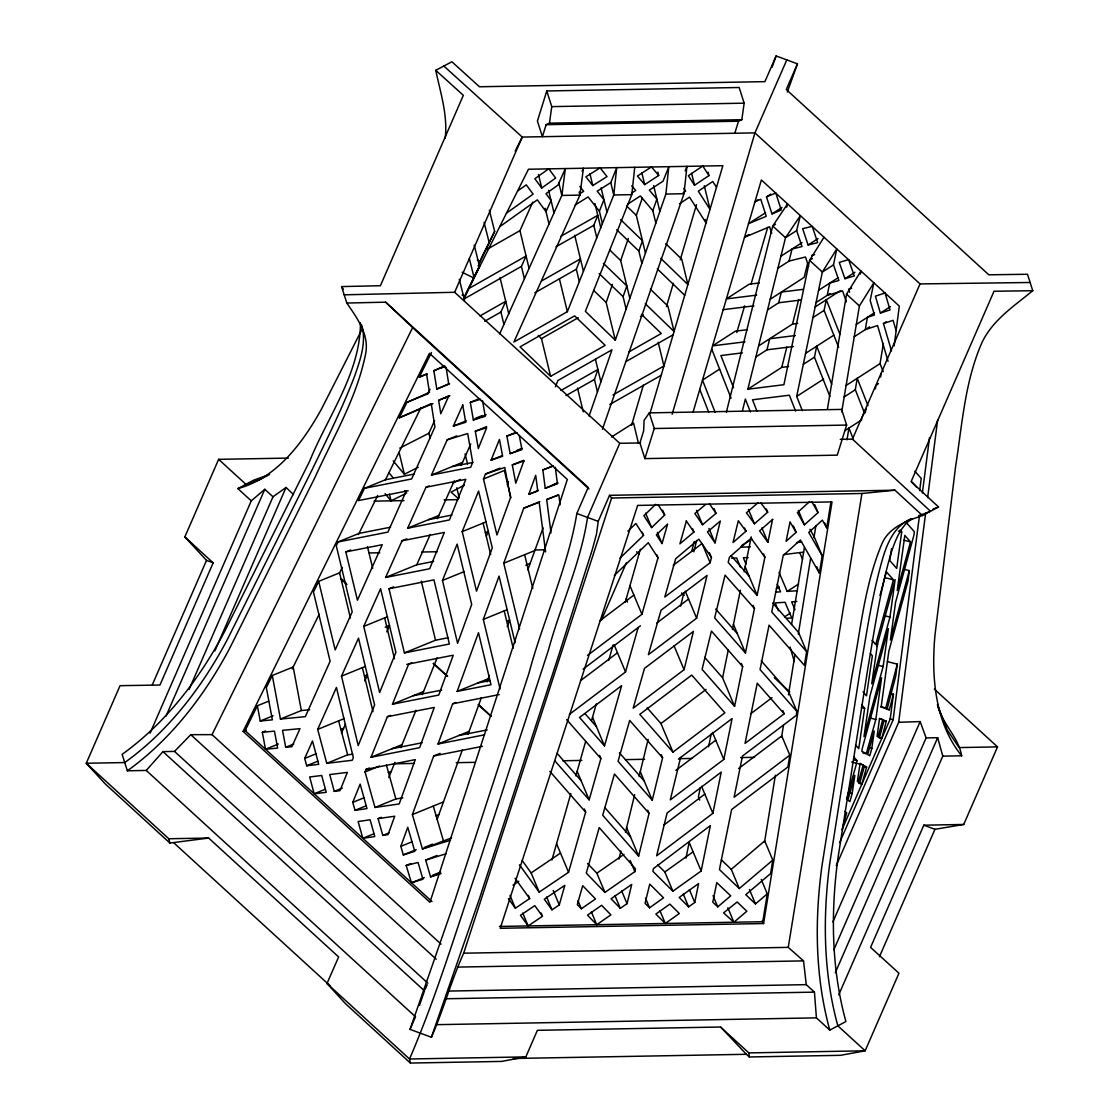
<?xml version="1.0" encoding="UTF-8"?>
<svg xmlns="http://www.w3.org/2000/svg" width="1119" height="1119" viewBox="0 0 1119 1119"><rect width="100%" height="100%" fill="white"/><g stroke="black" fill="none" stroke-linecap="round" stroke-linejoin="round"><path stroke-width="1.5" d="M787.328 92.024L797.469 63.839L776.11 55.95L764.906 81.645L479.464 86.764L451.894 61.769L435.767 70.329L463.336 95.325L380.404 285.723L341.589 286.59L346.82 303.039L385.649 302.172L588.174 487.436L576.844 513.481C567.795 568.41 543.135 619.842 528.881 673.47L454.873 900.417L410.03 1029.382L431.388 1037.257C443.53 1009.772 451.265 980.566 463.686 953.192L611.603 497.997L609.533 495.325L598.217 521.37L596.497 534.029L592.413 549.233L558.996 654.391L479.394 898.823L431.388 1037.257M655.832 223.115L652.839 210.736L656.867 199.07L649.328 190.118L663.049 181.194L668.812 166.717L665.875 194.049L615.31 340.218L585.377 311.362L631.787 194.65L634.739 167.318M602.428 429.262L684.003 193.713L686.954 166.381L685.164 170.899M445.236 138.127C447.838 115.089 440.438 92.611 435.767 70.329M894.165 345.897L899.298 306.088L761.382 179.963L693.039 412.254M890.095 693.36L893.41 694.214L890.22 719.027L841.978 829.78L846.733 812.842L844.719 811.359M887.325 661.609L897.284 664.14L895.746 676.156L887.129 708.914L889.311 709.824L893.41 694.214M904.362 569.361L909.341 570.634L907.985 581.181L888.822 651.314L881.212 706.411L885.688 708.299L897.284 664.14M919.664 490.64L921.231 478.414L914.894 471.239M839.6 842.677L893.144 719.727L919.482 515.467M922.378 492.961L929.525 437.571M836.271 865.574L898.669 722.301L925.623 513.215M927.623 497.661L937.652 419.905M875.394 388.852L875.841 385.649L878.443 383.607M880.611 376.991L881.087 373.606M871.841 748.331L874.233 731.001L867.673 754.556L869.771 755.759L871.841 748.331L868.526 747.492M875.827 719.475L881.576 677.792L862.231 748.611L861.84 751.227L866.288 753.758L875.827 719.475L870.848 718.202M883.143 666.532L888.36 628.71L869.911 696.214L863.994 736.596L883.143 666.532L878.149 665.259M877.59 643.775L871.729 683.779L889.969 617.073L895.13 579.6L876.848 646.502M900.082 530.07L901.718 531.917L896.683 568.396L889.787 560.591L891.563 548.534M546.142 124.671L549.457 123.16L551.765 106.627L546.785 90.961L739.155 87.506L744.149 103.172L741.827 119.705L738.526 121.216L546.142 124.671L542.407 136.7L537.414 121.048L546.785 90.961M865.365 412.365L865.868 408.939L860.623 420.954M852.174 793.483L854.832 775.327L847.88 800.071L849.908 801.554L852.174 793.483L848.845 792.644M846.537 799.092L856.608 763.242L856.986 760.64L853.685 756.906M861.532 704.676L864.665 708.243L858.749 748.625L855.489 744.932M764.501 842.285L775.397 775.159M781.538 737.309L783.496 725.252M788.433 694.871L794.952 654.699M798.309 634.053L810.604 558.325M813.961 537.679L815.905 525.622M761.256 879.45L767.298 893.857L762.766 921.72L499.438 926.448M772.781 860.105L739.323 888.542L731.266 869.323L764.725 840.901L772.781 860.105L770.585 873.589L745.772 894.682L755.465 903.914L767.298 893.857M738.582 768.571L781.761 735.938L789.818 755.143L787.902 766.991L731.616 809.527L719.419 869.575L739.323 888.542M761.2 660.825L788.853 692.283L796.91 711.488L796.28 715.377L742.484 756.038L734.106 797.26L789.818 755.143M772.683 602.987L798.574 632.431L806.631 651.636L804.393 665.371L769.061 625.171L760.053 669.554L796.91 711.488M806.631 651.636L771.746 611.967L783.202 555.542L800.407 539.973L819.374 573.124L822.185 555.835L814.128 536.616L809.932 529.301M822.185 555.835L808.757 532.42L822.339 520.139L826.731 527.818L830.969 501.718M763.578 923.553L832.032 501.913L637.662 505.41L500.235 928.28L763.578 923.553L762.305 920.545M912.181 518.559C900.319 526.322 895.284 540.491 890.99 553.332C880.135 590.622 874.652 629.186 868.008 667.386L837.977 857.951C830.676 912.223 831.277 968.494 845.922 1021.549L829.794 1030.109L816.408 1017.856L814.45 992.133L806.267 984.65L803.526 960.885L788.252 947.359L861.938 493.493L894.976 490.206L922.434 515.537L938.547 506.977L911.104 481.646L994.022 291.248L1032.739 290.716L1027.508 274.267L988.79 274.798L786.265 89.52L797.469 63.839M791.581 624.43L804.393 547.415M827.459 408.897L846.551 294.171L860.945 271.05L860.315 274.141M841.698 411.89L859.406 305.935L873.827 282.827L870.176 300.493L874.457 315.012L867.379 317.334L865.337 329.601L877.548 325.531L888.052 361.255M846.985 439.865L848.943 428.073L853.405 439.375M864.693 413.54L855.322 389.734L857.224 378.32L867.98 405.651M883.199 371.676L880.038 363.647L883.395 343.477M685.975 858.161L689.164 842.439L701.151 871.016L672.883 891.186L652.867 871.309L653.538 868.54L710.369 825.584L701.151 871.016M700.256 787.804L698.396 797.008L699.697 800.127M708.579 746.821L711.18 734.008M741.324 663.399L742.666 666.602L734.596 706.355L722.608 677.778L728.329 649.621M732.413 629.479L740.386 590.217M744.149 571.725L751.227 536.882M694.759 902.474L698.592 883.59L679.177 897.438L688.633 906.838L694.759 902.474L689.388 889.661M712.873 813.317L721.237 772.096L667.078 813.037L656.643 855.811L712.873 813.317L701.543 786.293M680.618 757.493L670.281 799.875L723.811 759.409L732.106 718.566L678.422 759.144M754.458 608.554L725.07 575.138L714.649 617.912L745.436 652.937L754.458 608.554L753.115 605.351M764.892 557.15L751.101 538.253L729.448 557.178L728.175 562.395L757.143 595.35L764.892 557.15L763.55 553.947M772.809 519.272L759.577 530.84L767.914 542.281L772.544 519.51M802.309 410.673L796.7 396.406L822.353 272.043L836.774 248.95L833.487 264.881L838.914 280.449L829.725 283.135L827.193 295.374L842.565 290.912L846.37 301.836M829.92 396.518L814.436 357.185L816.716 346.177L831.711 384.279M838.635 347.338L824.102 310.397L826.298 299.738L840.005 334.567M618.961 859.056L620.919 851.041M625.479 832.34L634.655 794.658M639.075 776.558L648.125 739.421M680.618 606.148L683.835 592.93M693.864 551.807L696.619 540.505M627.032 903.662L631.731 884.43L611.072 898.781L620.304 908.348L627.032 903.662L621.674 890.864M634.851 871.631L635.522 868.876L599.224 827.584L586.272 873.086L604.917 892.402L634.851 871.631L630.151 860.413M649.048 813.373L614.457 774.012L602.707 815.289L638.627 856.147L649.048 813.373L647.705 810.17M662.588 757.829L629.703 720.412L618.066 761.312L652.265 800.211L662.588 757.829L661.259 754.654M684.073 669.708L693.416 631.396L644.502 668.365L633.172 708.173L684.073 669.708L674.086 645.887M696.619 618.22L707.054 575.446L661.035 610.233L648.391 654.685L696.619 618.22L685.29 591.21M711.432 557.5L698.843 539.19L675.68 558.745L664.798 597L710.159 562.717L711.432 557.5L709.418 552.702M714.999 542.883L720.314 521.048L707.474 531.903L714.999 542.883L708.956 528.476M691.724 551.485L694.214 541.484M726.385 412.156L772.711 226.024L787.552 203.91L786.727 207.239M742.47 410.701L745.352 399.105L750.401 411.932M823.99 237.242L809.569 260.349L783.915 384.712L747.828 389.202L785.51 237.732L800.365 215.631L796.644 230.57L801.987 246.544L792.042 249.033L789.049 261.091L777.915 268.252M755.843 356.975L766.977 349.813L769.732 338.735L795.371 335.546M767.55 309.921L778.684 302.759L781.342 292.059L803.358 289.317M747.828 389.202L781.761 367.368L786.825 347.002M758.598 345.897L792.546 324.062L798.644 299.528M807.806 262.699L804.155 277.372L770.222 299.221M882.695 719.671L878.191 736.764L877.086 736.302L879.562 718.356L882.695 719.671L879.366 718.818M881.828 738.302L886.318 721.196L884.136 720.286L879.478 737.673L881.828 738.302L878.499 737.449M879.954 595.42L886.402 571.851L893.438 579.81L875.743 644.544L872.037 640.348M910.516 541.876L897.2 590.594L904.809 535.428L910.516 541.876L903.872 540.183M909.341 570.634L890.374 640.054L895.592 602.232L913.915 535.19L914.363 531.735L906.544 522.881M863.141 765.06L858.413 782.041L857.406 781.468L860.077 763.312L863.141 765.06L858.147 763.787M861.896 784.041L866.624 767.061L864.525 765.858L859.798 782.838L861.896 784.041L858.581 783.202M551.933 860.007L570.816 793.595M575.851 775.887L585.615 741.561M591.615 720.482L596.329 703.921M608.694 660.42L613.114 644.908M625.255 602.232L640.348 549.163M559.276 904.907L564.843 885.325L544.296 899.2L551.975 909.845L559.276 904.907L553.234 890.5M519.468 864.805L539.19 892.137L568.55 872.288L585.657 812.156L584.314 808.953M554.828 760.822L589.154 799.861L600.889 758.584L599.546 755.381M604.498 745.883L621.632 685.639L579.53 717.475L604.498 745.883L592.524 717.307M569.375 714.412L625.535 671.959L638.166 627.521M587.517 655.426L641.928 614.289L658 557.808L656.657 554.604M662.042 543.568L667.609 524.042L656.377 534.882L662.042 543.568L657.343 532.364M686.395 521.062L679.904 543.862L693.92 532.015L692.577 528.811M631.564 425.276L643.355 385.174M666.462 306.634L673.344 283.233M680.24 259.846L696.466 204.693M650.083 413.051L722.86 165.696L528.476 169.235L463.672 298.647M672.155 414.24L754.933 132.881L786.797 59.894M736.764 332.581L744.639 305.851M751.031 284.128L767.746 227.311M734.777 133.245L738.526 121.216M644.88 458.608L654.251 428.521L649.272 412.869L841.642 409.414L846.621 425.066L837.25 455.153L644.88 458.608L639.9 442.942L643.649 430.913L644.082 420.38L649.272 412.869M615.31 340.218L606.176 302.48L612.429 284.408M629.815 298.297L620.681 260.545L628.346 238.389M645.453 253.09L636.319 215.352L642.32 197.993M597.448 391.832L594.455 379.453L597.896 369.494L560.927 390.489M626.094 309.026L623.101 296.647L626.822 285.918L603.393 263.329M641.858 263.469L638.865 251.09L642.46 240.711L620.639 219.674M589.056 416.086L611.981 349.813L557.863 380.544L555.346 386.88M419.443 1005.449L424.479 990.874L162.954 751.618L146.239 770.445L127.356 770.781L122.125 754.346C165.92 722.916 199.546 678.813 224.625 631.508L309.627 461.238C327.839 416.31 360.444 372.935 360.444 322.832M771.998 67.378L776.11 55.95M523.846 460.986L515.775 483.212L512.306 464.917L523.566 460.329M400.826 846.356L407.764 827.277L414.799 851.335L403.33 854.902L400.826 846.356L412.086 841.768M450.397 840.257L422.422 848.957L412.379 814.576L433.682 755.982L440.117 753.367M484.583 734.805L438.033 744.009L452.649 703.795L455.867 702.48M457.153 691.416L478.484 632.739L490.989 684.73L457.153 691.416L488.248 678.743M500.067 688.982L483.324 619.408L499.06 576.117L515.104 642.768M519.58 628.976L503.746 563.221L523.762 508.166L539.834 501.62M528.797 494.304L535.707 475.309L537.735 491.003L528.797 494.304L538.449 490.374M437.123 819.36L462.413 749.814M468.036 734.33L481.408 697.557M487.115 681.835L489.423 675.484M507.201 626.584L509.579 620.066L506.655 621.255M527.818 569.851L543.079 527.874M579.32 281.61L576.327 269.231L580.439 258.895L541.694 280.897M596.777 237.69L593.783 225.311L597.77 215.324L560.535 236.459M602.386 223.59L599.392 211.211L603.966 199.728L597.21 191.153L610.778 182.607L616.723 167.654L613.771 194.986L567.361 311.683L513.887 342.05L579.908 195.112L583.419 168.242L582.118 171.151M352.765 802.365L360.15 784.111L366.99 808.603L355.003 810.338L352.765 802.365L364.025 797.777M366.109 769.354L415.303 759.619L399.189 803.946L374.977 807.456L365.06 771.97L366.109 769.354L369.326 768.04M387.398 716.706L434.27 707.432L419.653 747.646L370.99 757.269L387.398 716.706L390.615 715.391M406.798 664.392L453.251 655.202L438.774 695.053L392.447 704.215L408.687 664.029L411.792 662.756M442.467 580.453L457.153 544.114L471.686 604.498L457.587 643.285L442.467 580.453L464.231 571.585M462.203 531.623L478.596 491.059L492.276 547.876L476.526 591.168L462.203 531.623L486.01 521.916M485.492 474.022L504.767 467.476L510.502 497.717L496.962 534.98L483.478 478.988L485.492 474.022L499.955 468.12M491.087 460.147L499.452 439.473L502.627 456.216L491.087 460.147L502.347 455.559M388.783 777.523L394.923 762.333M400.868 747.618L415.96 710.271M422.269 694.661L437.179 657.776M486.331 536.183L488.248 531.441L485.324 532.63M507.173 484.625L508.432 481.506M189.083 689.472L272.994 496.794L264.797 489.311L251.257 500.85L150.086 733.169M838.732 994.875L942.785 756.136L937.666 737.701L926.112 737.911L833.837 949.793M288.38 458.091L218.625 459.336L184.831 536.924L213.156 562.843L159.947 685.038L120.055 685.667L86.261 763.256L168.787 838.746L208.652 838.047L338.623 956.941L327 983.489L345.617 1003.813L410.365 1063.05L501.634 1061.413L525.846 1056.896L537.372 1030.319L720.552 1027.018L748.849 1052.895L749.324 1056.965L840.593 1055.315L865.155 1050.797L898.949 973.222L870.582 947.387L923.804 825.193L963.725 824.465L997.519 746.891L934.337 689.08M152.394 684.632L206.511 560.381L184.831 536.924M166.074 715.992L264.797 489.311M214.848 650.922L286.03 487.464L293.57 494.584M344.204 294.815L454.65 292.283L522.237 137.064L754.933 132.881L920.028 283.918L1030.123 282.492M474.204 245.061L479.491 266.182L463.616 299.612M478.135 266.028L494.654 231.353L489.367 210.232M640.572 442.928L619.744 443.306L587.531 517.426C580.663 563.165 560.381 605.952 548.324 650.447L477.365 868.554C455.587 932.295 436.242 997.085 409.526 1058.994L410.365 1063.05M425.15 989.336L427.164 984.72M410.03 1029.382L415.513 1016.793L146.239 770.445M601.351 620.276L626.458 562.633M840.271 439.347L852.426 439.124L920.028 283.918M832.914 921.888L920.154 721.573L898.669 722.301M835.292 972.747L937.666 737.701M879.45 956.731L934.952 829.305L963.725 824.465M406.197 491.143L387.887 532.098L338.106 541.946L336.26 545.694L352.191 611.897L335.182 649.929L318.691 581.362L339.575 572.844L350.443 617.996M304.704 758.416L312.495 740.988L318.733 764.319L306.676 765.774L304.704 758.416L315.964 753.828M317.684 729.392L336.427 687.472L353.324 757.661L352.275 760.263L326.762 763.34L317.684 729.392L344.4 718.496M341.491 676.156L358.5 638.124L374.599 705.012L358.206 745.59L341.491 676.156L365.312 666.448M363.745 626.416L380.6 588.734L395.902 652.335L379.649 692.521L363.745 626.416L387.552 616.709M402.043 540.785L444.369 532.406L429.682 568.746L385.635 577.46L402.043 540.785L406.854 538.826M425.989 487.241L465.812 479.352L449.418 519.929L407.68 528.182L425.989 487.241L429.206 485.926M447.208 439.795L467.686 433.557L472.694 462.329L470.693 467.28L431.444 475.043L447.208 439.795L456.846 435.864M462.665 404.714L465.728 422.297L453.335 426.087L462.734 405.078M341.463 733.071L345.533 723.965M364.752 681.009L367.522 674.799L364.612 675.988M386.754 631.787L389.594 625.451L385.23 627.227M385.635 577.46L416.73 564.787L430.269 534.49M437.361 518.656L454.258 480.862M461.168 465.42L470.749 443.977M430.158 438.312L428.927 433.235L434.592 420.646M486.723 249.523L519.943 230.654L532.756 202.133M484.695 321.265L500.906 312.047L505.732 301.305L479.967 315.95M463.28 299.416L521.412 266.406L526.084 256.027L468.693 288.604M499.661 333.882L561.85 195.433L565.375 168.563L557.919 185.167L545.974 193.685L551.038 200.469L546.016 211.645L537.33 199.867L499.661 226.765M162.954 751.618L174.508 751.409L190.776 734.679L212.037 734.637L412.631 327.615L385.649 302.172M243.103 731.406L429.444 353.296L567.347 479.45L429.934 902.32L243.103 731.406L246.166 730.161M268.616 701.193L257.37 705.781L245.131 730.623L431.962 901.536M272.295 675.498L280.435 719.055L301.333 710.537L293.192 666.98L272.295 675.498L266.336 687.598L272.365 719.839L260.223 721.014L257.37 705.781M318.691 581.362L313.446 591.979L330.119 661.245L305.347 716.65L280.435 719.055M414.044 474.092L385.454 479.757L364.556 488.276L358.486 500.585L408.183 490.751M432.969 403.623L399.287 417.807L406.896 402.364L429.458 392.349L426.549 373.956L419.303 377.173L431.458 352.513M292.199 668.966L319.153 614.275M339.183 573.655L342.26 567.403M358.43 534.588L377.69 495.521M385.384 479.897L420.814 408.001M427.738 393.944L430.046 389.258M494.654 231.353L480.834 259.076M464.273 296.829L479.491 266.182M478.582 263.594L480.121 260.531M515.202 151.121L522.237 137.064L443.837 66.049M361.787 329.797L321.587 408.841C302.955 442.509 276.883 478.093 237.857 488.597L251.257 500.85M627.885 531.175L635.858 523.482L643.537 535.4L619.982 558.143M655.678 504.361L643.887 515.733L651.636 527.595L664.686 515.006L662.672 510.194M614.373 575.404L648.265 542.715L658 557.808M809.624 501.564L797.399 512.614L804.421 524.839L818.031 512.6L814.674 504.599M796.057 532.364L786.084 541.33L790.042 521.86L796.057 532.364L793.371 525.958M758.192 502.529L746.443 512.796L754.444 523.79L767.676 512.222L766.333 509.019M745.967 531.203L733.015 542.547L738.33 520.741L745.967 531.203L744.625 528.014M717.755 906.866L730.707 895.857L716.775 882.597L712.803 902.152L717.755 906.866L713.055 895.662M733.896 922.238L746.849 911.23L737.155 901.998L723.587 912.866L733.896 922.238L727.854 907.831M705.502 504.543L694.871 513.523L702.55 524.727L716.006 513.341L713.992 508.544M1032.739 290.716C1014.136 306.005 992.735 319.978 982.034 342.414C964.83 381.327 962.2 424.647 955.64 466.175L934.952 635.284C931.232 676.366 934.757 722.468 961.655 755.801L942.785 756.136M599.868 620.793L633.872 595.084M673.232 565.333L702.103 543.512L710.159 562.717M583.041 669.19L640.46 625.787M580.495 680.702L617.478 652.755M656.867 622.975L688.563 599.015M672.953 752.108L639.774 714.37L691.724 675.093L724.902 712.831L672.953 752.108L660.965 723.531L706.089 689.416M675.89 770.334L715.754 740.205M750.485 713.95L772.054 697.641M784.153 713.796L745.058 743.352L757.269 683.219L784.153 713.796L782.81 710.593M663.679 825.207L704.816 794.112M517.538 191.069L526.266 184.845L533.12 194.147L506.487 213.142M548.632 168.871L534.826 178.732L541.736 187.992L555.639 178.075L548.856 168.871M272.994 496.794L286.03 487.464M672.883 891.186L664.826 871.981L693.095 851.811M649.566 907.817L663.553 897.83L649.747 884.108L645.062 903.355L649.566 907.817L645.537 898.221M665.315 923.469L679.317 913.496L669.861 904.096L655.86 914.083L665.315 923.469L659.944 910.67M127.356 770.781C171.151 739.351 204.777 695.249 229.857 647.957L314.873 477.687C333.238 437.067 356.961 397.665 365.703 353.492C369.312 334.273 356.947 317.936 346.82 303.039M604.917 892.402L596.861 873.198L623.94 854.398M581.362 908.768L595.504 898.949L582.691 885.675L577.32 904.586L581.362 908.768L578.005 900.767M596.735 924.714L610.876 914.88L601.644 905.313L587.503 915.146L596.735 924.714L591.364 911.901M513.034 885.157L518.754 881.282M539.19 892.137L531.133 872.918L560.493 853.084M508.474 898.669L515.369 908.222L529.679 898.557L528.336 895.354M542.463 916.265L534.784 905.635L520.475 915.3L528.154 925.945L542.463 916.265L541.12 913.076M702.62 166.102L688.367 175.697L694.521 185.264L708.956 175.599L708.145 172.214M679.639 203.742L689.486 197.126L706.033 222.891L705.222 219.506M683.01 192.958L685.653 191.181L683.891 188.44M651.286 167.025L637.452 176.033L644.684 184.621L658.685 175.487L657.874 172.116M631.592 193.153L635.718 190.468L631.759 185.782M627.451 204.357L640.362 195.965L652.839 210.736M757.829 199.895L754.975 201.728L760.78 199.294L766.235 216.303L748.513 223.702L765.62 212.694M775.845 193.195L781.244 210.036L771.984 213.911L766.487 196.902L770.767 194.147M771.984 213.911L781.957 207.477M748.793 234.528L744.513 237.284L769.592 226.765L771.718 233.409M775.495 224.234L772.711 226.024L785.51 237.732L796.644 230.57M780.922 256.195L802.029 242.613M812.086 226.36L802.659 228.71L808.1 245.005L818.087 238.585M812.352 258.559L809.569 260.349L822.353 272.043L833.487 264.881M818.59 290.297L838.271 277.638M848.51 259.678L839.25 262.378L844.929 278.701L854.916 272.267M816.073 302.536L830.046 293.542M815.164 306.9L840.551 290.562M719.601 369.116L702.48 380.124L715.111 412.212M812.967 317.558L824.102 310.397M805.582 353.338L833.823 335.168M856.245 324.496L874.499 312.747M884.933 292.996L875.408 296.185L880.373 313.082L890.36 306.662M803.316 364.346L814.436 357.185M854.203 336.763L869.617 326.846M891.479 350.834L883.451 323.545L886.304 321.712M796.7 396.406L823.57 379.117M846.09 385.482L880.038 363.647M844.202 396.895L855.322 389.734M844.775 430.759L861.784 419.807M741.813 545.443L751.8 539.022M776.348 588.79L779.202 586.957M779.062 572.41L787.175 591.391L798.588 584.048M784.685 616.779L790.378 613.1M611.561 436.956L633.55 423.01L638.459 443.306M579.628 193.853L583.67 191.307L579.81 186.411M599.938 167.948L585.894 176.802L592.79 185.544L607.016 176.578L600.204 167.948M575.138 205.071L588.09 196.902L599.392 211.211M556.017 246.753L593.783 225.311M534.784 292.814L576.327 269.231M538.239 335.476L541.47 338.595L578.243 317.712M640.488 316.453L643.425 314.789M550.604 376.334L605.183 345.351L574.634 315.88L520.055 346.876L550.604 376.334L541.47 338.595M629.018 351.828L661.301 333.49L641.495 314.383M565.99 395.608L594.455 379.453M625.661 361.731L673.106 334.791M613.058 394.881L663.931 365.997L658.196 342.33M609.799 404.477L661.189 375.299M267.497 475.603L259.062 479.981L245.928 484.317L218.625 459.336M237.857 488.597L253.985 480.037L269.539 474.526M464.385 485.156L451.055 492.136L458.398 498.528M452.761 483.282L460.161 479.408M399.777 448.132L428.927 433.235M393.189 460.86L404.379 474.274L418.198 467.224M911.579 518.629C895.34 524.979 887.619 541.988 882.933 557.612C872.079 594.902 866.596 633.466 859.951 671.666L829.92 862.217C822.605 916.503 823.22 972.761 837.851 1025.829L865.155 1050.797L748.849 1052.895M385.09 493.703L391.035 500.836L405.134 493.843M449.67 383.845L436.816 389.09L433.864 370.725L444.173 366.137M436.816 389.09L448.691 383.817L446.075 367.284M399.287 417.807L431.249 403.623L434.927 426.926L411.652 478.96L364.556 488.276M438.634 400.35L448.845 395.818L440.788 413.806L438.634 400.35L449.88 395.762M766.487 196.902L775.677 193.055M433.864 370.725L445.11 366.137M441.012 368.067L444.229 366.752M419.303 377.173L427.346 373.9M406.896 402.364L427.794 393.846M444.103 398.378L448.929 396.42M482.513 400.532L485.254 416.31L473.351 419.961L470.302 402.378L478.345 399.105M453.335 426.087L466.189 420.842M475.365 418.366L481.799 415.736M473.351 419.961L486.219 414.715M475.309 431.221L486.667 427.766L478.303 448.467L475.309 431.221L486.569 426.633M519.258 435.431L521.958 449.628L510.18 453.643L506.851 436.074L514.894 432.787M431.444 475.043L462.525 462.371M517.09 450.314L521.916 448.355M510.18 453.643L521.426 449.055M483.478 478.988L504.375 470.47L510.907 497.619M338.106 541.946L359.003 533.427L390.531 527.189M555.29 467.238L557.416 483.744L545.219 488.248L542.855 469.966L552.506 466.036M345.813 551.905L382.25 544.701L357.437 600.19L345.813 551.905L350.639 549.947M407.68 528.182L438.76 515.509M552.199 485.114L557.024 483.142M545.219 488.248L558.073 483.002M550.996 532.91L546.687 499.564L557.933 494.976M388.978 588.762L433.934 579.866L449.376 644.012L404.421 652.909L388.978 588.762L393.65 586.86M503.746 563.221L534.84 550.548M525.79 565.221L530.154 563.43M483.324 619.408L507.131 609.701M404.421 652.909L435.515 640.236L448.411 637.676M260.223 721.014L273.078 715.782M262.322 732.302L274.463 731.127L277.638 748.079L265.497 749.254L262.322 732.302L265.539 730.987M265.497 749.254L278.351 744.023M285.709 747.296L291.905 746.709L299.976 728.651L282.534 730.343L285.709 747.296L293.751 744.023M392.447 704.215L423.528 691.542M340.68 729.504L343.589 728.315M306.676 765.774L317.922 761.186M326.762 763.34L347.659 754.821L352.751 754.206M370.99 757.269L402.085 744.597M365.06 771.97L379.523 766.067M314.159 793.777L326.216 792.322L321.726 775.509L309.669 776.964L314.159 793.777L325.405 789.189M438.033 744.009L469.127 731.336M334.245 791.357L339.98 790.657L347.366 772.404L329.755 774.53L334.245 791.357L342.274 788.07M388.321 772.628L391.244 771.439M355.003 810.338L366.249 805.75M374.977 807.456L395.874 798.938L402.784 797.931M378.096 818.618L394.727 816.213L388.027 834.634L382.782 835.403L378.096 818.618L381.313 817.304M412.379 814.576L443.474 801.903M362.808 838.285L374.795 836.55L370.109 819.779L358.122 821.514L362.808 838.285L374.068 833.697M382.782 835.403L389.216 832.774M435.948 815.779L438.858 814.59M403.33 854.902L416.184 849.657M424.437 847.405L432.48 844.132M422.422 848.957L451.544 837.879M406.169 865.477L418.044 862.469L422.94 879.226L411.47 882.793L406.169 865.477L410.995 863.504M441.04 873.603L430.563 876.862L425.682 860.105L436.928 855.517M411.47 882.793L424.325 877.562M432.577 875.296L440.62 872.023M430.563 876.862L440.215 872.918M933.022 509.089L938.547 506.977M924.951 513.355L930.49 511.257L852.426 439.124M922.434 515.537C906.656 520.992 888.78 527.245 881.828 544.03C864.232 585.81 860.455 631.815 851.895 675.946L821.864 866.498C814.548 920.783 815.15 977.041 829.794 1030.109M918.839 515.677L923.581 513.887M542.855 469.966L553.401 466.008M523.762 508.166L539.19 502.375L545.568 551.919M546.687 499.564L558.857 495.004L560.129 504.837M506.851 436.074L517.034 432.605M512.306 464.917L524.098 460.902M883.451 323.545L893.088 320.328L896.123 330.637M880.373 313.082L890.039 309.921L885.101 293.15M425.682 860.105L446.075 853.755M470.302 402.378L480.597 399.245M844.929 278.701L854.301 275.959L848.692 259.846M851.643 288.268L848.58 289.164L849.643 292.255M808.1 245.005L817.653 242.613L812.268 226.514M789.049 261.091L805.484 256.992L808.631 266.406M811.597 255.468L814.632 254.712M452.342 466.525L472.819 462.469M428.577 519.664L451.95 515.034M416.73 564.787L433.668 561.43M413.345 695.696L441.655 690.101M478.051 682.898L489.898 680.548M452.649 703.795L499.214 694.591M391.888 748.751L422.087 742.778M458.93 735.491L487.199 729.896M433.682 755.982L482.387 746.345M361.647 325C366.724 342.092 360.262 359.772 354.723 375.9C342.498 407.917 327.182 438.648 312.257 469.462L227.241 639.732C202.161 687.038 168.535 731.127 124.741 762.557L86.261 763.256L105.13 783.804L169.878 843.041L208.652 838.047M759.311 282.953L749.198 284.212L726.385 298.899L756.696 295.122M723.21 309.669L753.926 305.851M778.684 302.759L801.008 299.99M747.324 329.685L735.379 331.182L712.565 345.855L744.974 341.827M792.546 324.062L797.679 323.419M742.456 352.863L720.888 355.548L733.546 387.72M766.977 349.813L793.483 346.512M781.761 367.368L788.643 366.514M796.448 542.631L801.652 541.988M783.524 554.618L803.68 552.115M301.333 710.537L309.627 709.74M796.812 601.504L791.651 601.84L795.008 609.701M775.607 592.133L780.572 591.825L777.299 584.174M787.175 591.391L797.204 590.748M786.797 618.289L791.748 617.968L785.034 602.274L775.117 602.917L778.474 610.764M740.596 547.219L750.387 546.855M731.63 558.185L736.652 558.003L740.582 567.431M748.205 557.556L743.324 557.752L745.953 564.032M436.872 1024.668L816.408 1017.856M551.765 106.627L744.149 103.172M549.457 123.16L741.827 119.705M631.787 194.65L613.771 194.986L610.778 182.607M665.875 194.049L684.003 193.713M654.251 428.521L846.621 425.066M609.533 495.325L894.976 490.206M374.054 501.13L404.015 500.599M444.131 499.871L458.077 499.633M611.603 497.997L861.938 493.493M369.312 552.954L379.775 552.772M421.639 552.017L437.347 551.737M535.036 549.975L545.499 549.793M997.519 746.891L959.039 747.576L947.206 729.91L938.128 706.565M393.454 763.801L414.38 763.424M456.258 762.668L475.435 762.333M562.675 760.766L581.852 760.416M625.465 759.633L644.656 759.283M679.555 758.668L691.766 758.444M740.61 757.563L754.57 757.311M463.686 953.192L788.252 947.359M457.587 967.096L803.526 960.885M449.195 991.056L806.267 984.65M445.852 998.763L814.45 992.133M525.846 1056.896L409.526 1058.994L327 983.489M513.257 1058.49L746.415 1054.294L749.324 1056.965M889.857 718.902L893.144 719.727M898.389 531.077L901.718 531.917M885.199 577.712L893.438 579.81M884.975 615.8L889.969 617.073M880.695 707.026L885.688 708.299M885.982 708.984L889.311 709.824M861.35 707.39L864.665 708.243M882.989 720.356L886.318 721.196M862.959 752.919L866.288 753.758M853.671 759.801L856.986 760.64M851.629 761.969L856.608 763.242M863.308 766.221L866.624 767.061M576.844 513.481L598.217 521.37M923.804 825.193L934.952 829.305M206.511 560.381L213.156 562.843M477.365 260L480.401 261.482M462.119 272.239L474.246 278.211L469.365 258.713M462.105 295.052L465.14 296.549M846.551 294.171L859.406 305.935M454.65 292.283L619.744 443.306M412.631 327.615L588.958 488.933M636.599 551.751L639.173 554.115M681.639 592.958L684.213 595.322M774.292 677.736L789.734 691.864M341.099 578.649L346.233 583.349M433.529 663.329L447.656 676.268M478.456 704.494L491.297 716.258M340.512 578.677L346.946 584.566M433.165 663.455L447.334 676.408M478.219 704.662L491.087 716.426M212.037 734.637L441.04 944.128M190.776 734.679L436.214 959.221M174.508 751.409L427.836 983.167M173.977 842.971L330.049 985.741M721.321 859.854L731.266 869.323M626.626 205.994L636.319 215.352M665.763 243.746L681.751 259.174L687.891 284.548L660.825 258.433M616.737 229.731L638.865 251.09M657.301 268.868L684.716 295.318M609.589 249.845L620.681 260.545M650.405 289.22L667.931 306.144L674.072 331.504L645.271 303.725M599.169 273.554L623.101 296.647M593.699 290.45L606.176 302.48M657.762 864.959L664.826 871.981M587.545 863.532L596.861 873.198M720.552 1027.018L746.415 1054.294M404.518 490.723L406.701 493.059M912.167 482.163L916.447 487.017M870.372 653.552L872.358 655.804L866.498 695.808L863.057 691.92M731.253 555.863L749.087 576.131M715.712 609.072L737.379 633.732M742.666 666.602L711.432 631.074L702.089 669.386L734.596 706.355M704.676 657.385L722.608 677.778M647.118 707.781L660.965 723.531M585.097 713.754L596.455 726.665M619.408 752.793L644.208 780.992M566.648 719.629L600.889 758.584M557.066 753.325L581.097 780.656M604.764 807.568L630.57 836.928M549.835 771.397L585.657 812.156M651.538 167.025L658.685 175.487M388.908 472.722L393.328 478.037M760.752 502.739L767.676 512.222M522.265 860.623L531.133 872.918M515.076 878.331L529.679 898.557M709.376 503.676L716.006 513.341M686.241 520.825L693.92 532.015M341.589 286.59L343.393 289.331M657.93 504.529L664.686 515.006M702.858 166.102L708.956 175.599M716.496 187.321L712.747 181.488L698.326 191.181L710.005 209.365L704.285 185.684M811.848 501.802L818.031 512.6M799.847 552.982L802.561 559.304M824.717 523.021L826.731 527.818M798.379 510.432L804.421 524.839M816.688 566.718L819.374 573.124M761.871 527.874L767.914 542.281M748.401 509.383L754.444 523.79M745.156 566.774L757.143 595.35M696.508 510.32L702.55 524.727M733.449 624.36L745.436 652.937M645.593 513.187L651.636 527.595M642.194 532.196L643.537 535.4M712.481 732.385L723.811 759.409M629.955 585.713L641.928 614.289M749.422 889.507L755.465 903.914M626.178 598.945L627.493 602.064M614.191 644.95L625.535 671.959M640.278 771.62L652.265 800.211M683.261 894.039L688.633 906.838M626.64 827.57L638.627 856.147M577.166 771.285L589.154 799.861M614.932 895.536L620.304 908.348M556.563 843.712L568.55 872.288M546.604 897.032L551.975 909.845M522.783 913.132L528.154 925.945M509.998 895.424L515.369 908.222M795.609 411.121L789.357 395.203L752.5 399.791L756.99 411.177M711.67 348.904L731.057 398.168M699.753 389.412L708.677 412.1M920.154 721.573L926.112 737.911M937.428 704.55C941.82 723.615 958.354 736.554 961.655 755.801M790.042 646.992L794.294 661.469M433.277 806.058L443.32 840.439M386.405 765.06L395.874 798.938M338.581 720.874L347.659 754.821M168.787 838.746L169.878 843.041M459.294 279.302L464.609 300.41M484.093 222.331L489.395 243.438M691.654 173.417L694.521 185.264M653.594 185.53L659.86 211.449M641.83 172.774L644.684 184.621M601.099 187.894L606.96 212.106M589.923 173.711L592.79 185.544M594.902 203.476L600.763 227.703M579.152 192.02L579.908 195.112L561.85 195.433L558.857 183.068M574.704 235.214L583.433 271.274M595.448 359.339L600.889 381.873M548.59 190.328L554.031 212.848M538.463 174.466L541.736 187.992M545.205 208.274L549.009 224.024M559.416 278.869L567.361 311.683M577.53 388.125L583.265 411.806M519.943 230.654L529.077 268.392M521.412 266.406L524.405 278.785M500.011 277.624L508.725 313.684M500.906 312.047L503.9 324.426M465.098 453.95L467.56 464.091M456.762 487.758L459.21 497.913M399.063 452.286L404.379 474.274M389.412 494.066L391.035 500.836M524.643 554.702L532.77 588.426M483.1 523.105L490.654 554.534M504.221 610.89L513.201 648.223M421.29 581.139L435.515 640.236M367.508 546.715L372.711 568.368M384.642 617.898L394.461 658.699M362.388 667.637L372.991 711.656"/></g></svg>
